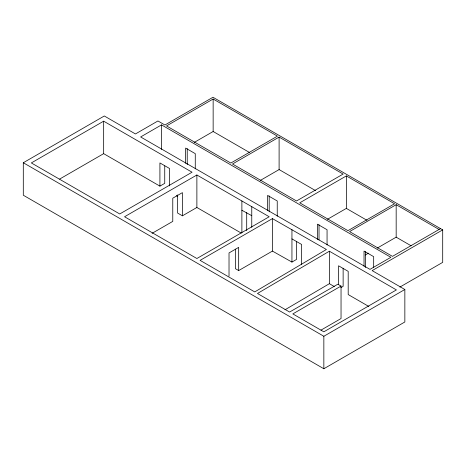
<?xml version="1.0" encoding="UTF-8"?>
<svg xmlns="http://www.w3.org/2000/svg" width="466" height="466" viewBox="0 0 466 466"><rect width="100%" height="100%" fill="white"/><g stroke="black" fill="none" stroke-linecap="round" stroke-linejoin="round"><path stroke-width="0.7" d="M341.042 286.066L292.829 313.903L323.847 331.809L396.415 289.916L329.369 251.209L257.471 293.487L289.613 312.045L337.827 284.208L341.042 286.066L341.042 318.54L321.004 330.114M284.976 309.791L329.369 283.689L329.369 251.209M442.7 229.878L372.142 270.618L404.849 289.497L404.849 321.977L323.847 368.746L23.3 195.225L23.3 162.745L104.302 115.982L135.443 133.958L157.939 120.968L164.929 124.999L212.985 97.254L442.7 229.878L442.7 262.358L399.863 287.091M103.662 121.177L31.338 162.931L119.733 213.97L192.056 172.21L103.662 121.177L103.662 153.652L159.914 186.132L164.737 183.348L164.737 165.948M59.636 179.072L103.662 153.652M161.521 124.888L140.627 136.952L369.975 269.365L390.869 257.302L161.521 124.888L161.521 149.429M213.148 99.019L166.537 125.931L230.827 163.048L277.433 136.136L213.148 99.019L213.148 131.499L249.7 152.603M194.252 142.404L213.148 131.499M196.879 174.995L124.556 216.748L196.879 258.508L269.202 216.748L196.879 174.995L196.879 207.475L241.254 233.093M279.105 137.097L232.493 164.009L296.527 200.974L343.133 174.068L279.105 137.097L279.105 169.577L315.511 190.6M152.108 233.32L172.77 221.391L172.77 198.196L182.416 192.627L182.416 215.822L177.593 213.038L177.593 194.916M182.416 215.822L196.879 207.475M260.209 180.488L279.105 169.577M272.418 218.606L200.095 260.366L254.739 291.914L326.398 249.491L272.418 218.606L272.418 251.087L238.668 270.571L235.452 268.713L235.452 249.141M346.349 175.921L299.737 202.832L347.956 230.67L394.568 203.759L346.349 175.921L346.349 208.401L367.016 220.331M327.452 219.311L346.349 208.401M272.418 251.087L291.943 262.078L296.527 259.434L296.527 241.312M439.083 229.464L396.17 204.69L349.564 231.596L392.477 256.37L440.533 228.625M365.309 254.984L368.46 253.166M377.279 248.075L396.17 237.165L411.099 245.78M340.844 287.668L343.133 286.345L343.133 268.224M23.3 162.745L323.847 336.266L404.849 289.497M241.883 210.253L251.762 215.682M291.943 238.883L301.589 244.452L301.589 264.746M329.369 283.689L334.268 286.514M368.862 306.488L348.195 294.559L348.195 271.358L338.555 265.789L338.555 284.639M176.433 195.668L177.68 196.39M396.17 204.69L396.17 237.165M373.674 267.525L373.674 256.65L364.028 251.087L364.028 266.307M365.635 251.605L365.635 267.554M327.062 244.965L327.062 229.744L317.422 224.175L317.422 239.396M323.847 336.266L323.847 368.746M319.024 224.694L319.024 239.92M291.943 229.604L291.943 262.078M277.241 216.201L277.241 200.974L267.595 195.411L267.595 210.632M269.202 195.93L269.202 211.879M251.762 206.403L251.762 227.286M246.7 212.548L246.7 230.67M241.883 200.974L241.883 232.726M238.668 270.571L238.668 247.37L229.022 252.939L229.022 276.14M195.271 168.878L195.271 153.652L185.625 148.083L185.625 163.31M187.233 148.607L187.233 164.556M169.554 185.899L169.554 168.5L159.914 162.931L159.914 186.132"/></g></svg>
